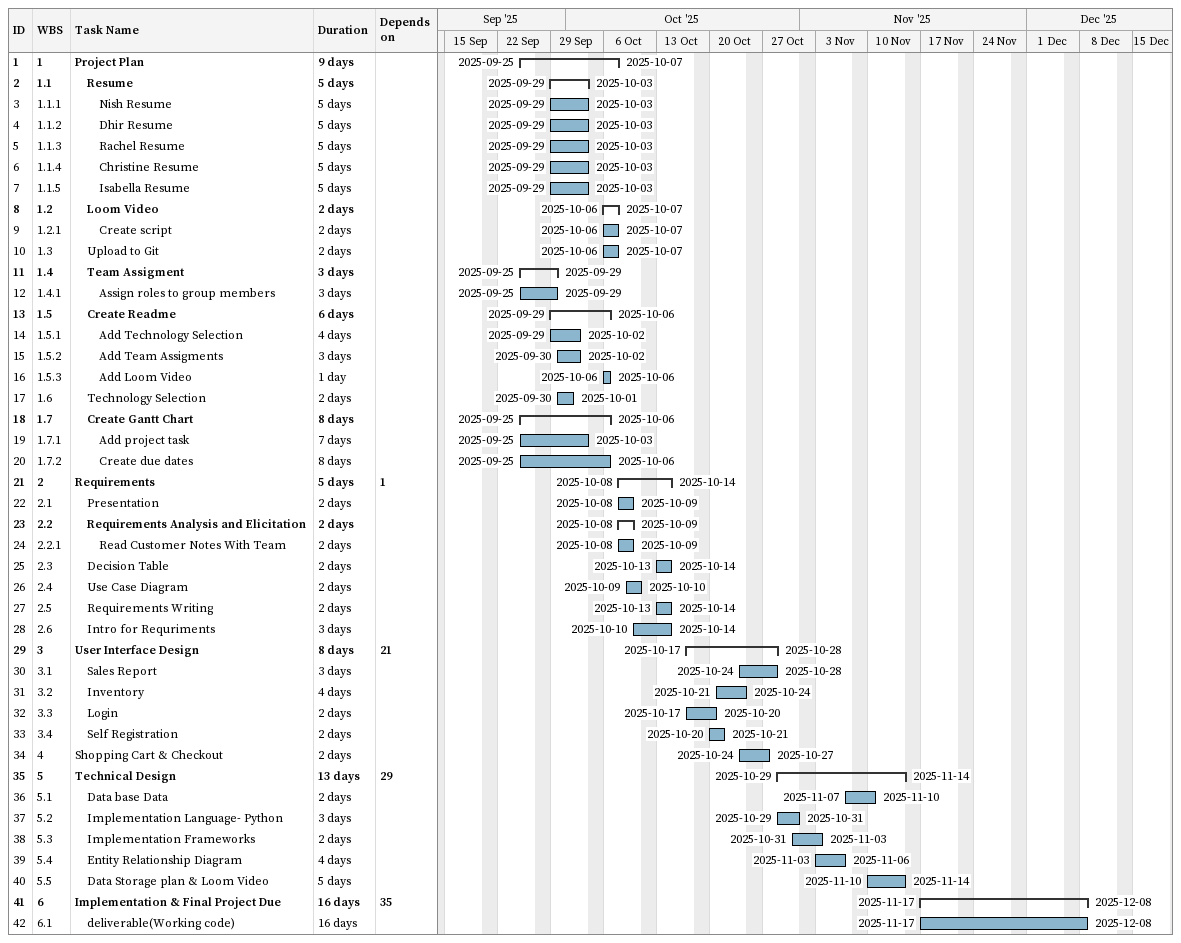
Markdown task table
| ID | WBS | Task | Duration | Start | Finish | Predecessors |
|---|---|---|---|---|---|---|
| 1 | 1 | **Project Plan** | 9d | 2025-09-25 | 2025-10-07 |  |
| 2 | 1.1 | **Resume** | 5d | 2025-09-29 | 2025-10-03 |  |
| 3 | 1.1.1 | Nish Resume | 5d | 2025-09-29 | 2025-10-03 |  |
| 4 | 1.1.2 | Dhir Resume | 5d | 2025-09-29 | 2025-10-03 |  |
| 5 | 1.1.3 | Rachel Resume | 5d | 2025-09-29 | 2025-10-03 |  |
| 6 | 1.1.4 | Christine Resume | 5d | 2025-09-29 | 2025-10-03 |  |
| 7 | 1.1.5 | Isabella Resume | 5d | 2025-09-29 | 2025-10-03 |  |
| 8 | 1.2 | **Loom Video** | 2d | 2025-10-06 | 2025-10-07 |  |
| 9 | 1.2.1 | Create script | 2d | 2025-10-06 | 2025-10-07 |  |
| 10 | 1.3 | Upload to Git | 2d | 2025-10-06 | 2025-10-07 |  |
| 11 | 1.4 | **Team Assigment** | 3d | 2025-09-25 | 2025-09-29 |  |
| 12 | 1.4.1 | Assign roles to group members | 3d | 2025-09-25 | 2025-09-29 |  |
| 13 | 1.5 | **Create Readme** | 6d | 2025-09-29 | 2025-10-06 |  |
| 14 | 1.5.1 | Add Technology Selection | 4d | 2025-09-29 | 2025-10-02 |  |
| 15 | 1.5.2 | Add Team Assigments | 3d | 2025-09-30 | 2025-10-02 |  |
| 16 | 1.5.3 | Add Loom Video | 1d | 2025-10-06 | 2025-10-06 |  |
| 17 | 1.6 | Technology Selection | 2d | 2025-09-30 | 2025-10-01 |  |
| 18 | 1.7 | **Create Gantt Chart** | 8d | 2025-09-25 | 2025-10-06 |  |
| 19 | 1.7.1 | Add project task | 7d | 2025-09-25 | 2025-10-03 |  |
| 20 | 1.7.2 | Create due dates | 8d | 2025-09-25 | 2025-10-06 |  |
| 21 | 2 | **Requirements** | 5d | 2025-10-08 | 2025-10-14 | 1 |
| 22 | 2.1 | Presentation | 2d | 2025-10-08 | 2025-10-09 |  |
| 23 | 2.2 | **Requirements Analysis and Elicitation** | 2d | 2025-10-08 | 2025-10-09 |  |
| 24 | 2.2.1 | Read Customer Notes With Team | 2d | 2025-10-08 | 2025-10-09 |  |
| 25 | 2.3 | Decision Table | 2d | 2025-10-13 | 2025-10-14 |  |
| 26 | 2.4 | Use Case Diagram | 2d | 2025-10-09 | 2025-10-10 |  |
| 27 | 2.5 | Requirements Writing | 2d | 2025-10-13 | 2025-10-14 |  |
| 28 | 2.6 | Intro for Requriments | 3d | 2025-10-10 | 2025-10-14 |  |
| 29 | 3 | **User Interface Design** | 8d | 2025-10-17 | 2025-10-28 | 21 |
| 30 | 3.1 | Sales Report | 3d | 2025-10-24 | 2025-10-28 |  |
| 31 | 3.2 | Inventory | 4d | 2025-10-21 | 2025-10-24 |  |
| 32 | 3.3 | Login | 2d | 2025-10-17 | 2025-10-20 |  |
| 33 | 3.4 | Self Registration | 2d | 2025-10-20 | 2025-10-21 |  |
| 34 | 4 | Shopping Cart & Checkout | 2d | 2025-10-24 | 2025-10-27 |  |
| 35 | 5 | **Technical Design** | 13d | 2025-10-29 | 2025-11-14 | 29 |
| 36 | 5.1 | Data base Data | 2d | 2025-11-07 | 2025-11-10 |  |
| 37 | 5.2 | Implementation Language- Python | 3d | 2025-10-29 | 2025-10-31 |  |
| 38 | 5.3 | Implementation Frameworks | 2d | 2025-10-31 | 2025-11-03 |  |
| 39 | 5.4 | Entity Relationship Diagram | 4d | 2025-11-03 | 2025-11-06 |  |
| 40 | 5.5 | Data Storage plan & Loom Video | 5d | 2025-11-10 | 2025-11-14 |  |
| 41 | 6 | **Implementation & Final Project Due** | 16d | 2025-11-17 | 2025-12-08 | 35 |
| 42 | 6.1 | deliverable(Working code) | 16d | 2025-11-17 | 2025-12-08 |  |
